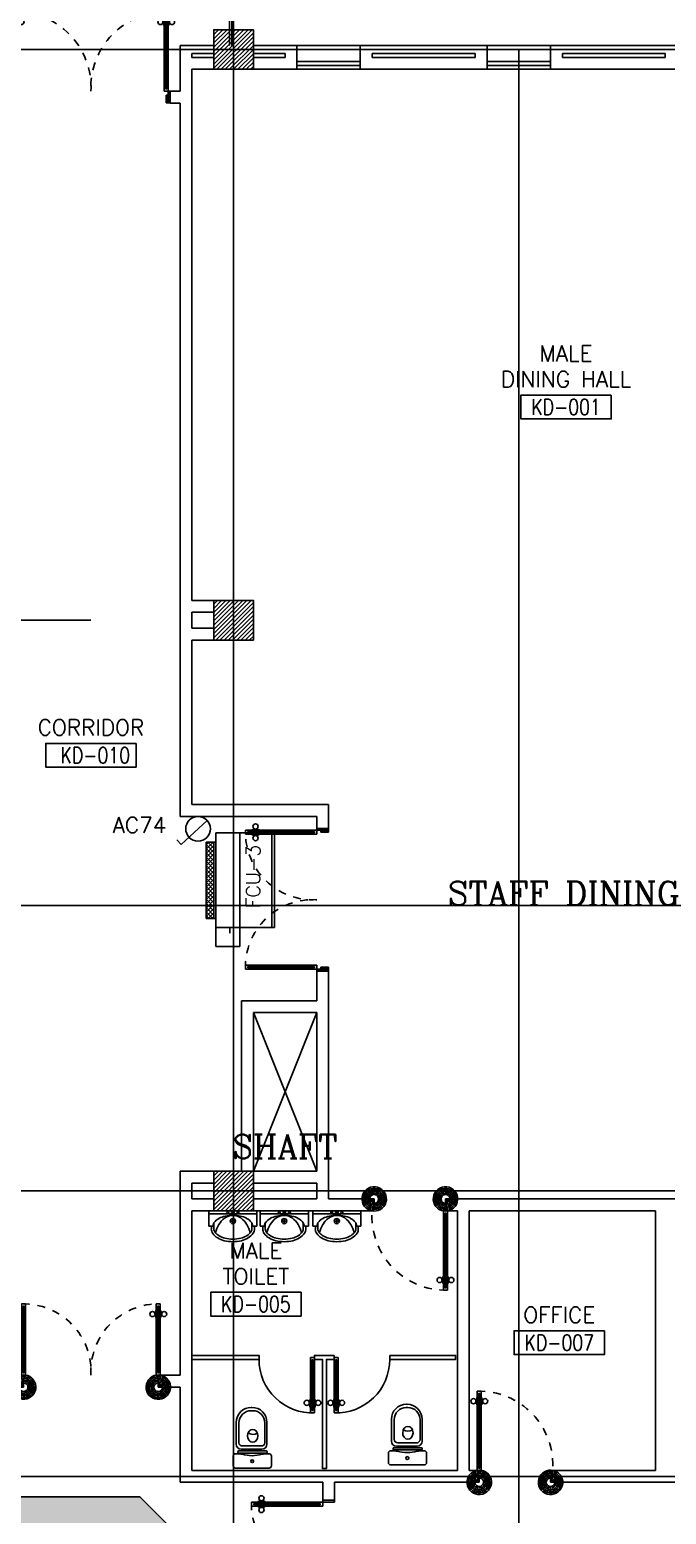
# Model space of a CAD drawing. Extents: x 417819.9 to 417911.9, y 43448 to 43539.2.
# Drawn here: x 417888.92 to 417896.96, y 43507.22 to 43525.94 of the extents above; entities that cross this region are included whole.
import ezdxf
from ezdxf.enums import TextEntityAlignment as Align

# ---------------------------------------------------------------- set-up
doc = ezdxf.new("R2010")
doc.units = 0
doc.header["$MEASUREMENT"] = 0
doc.header["$PDMODE"] = 3
doc.header["$PDSIZE"] = 0.1
doc.linetypes.add('HIDDEN', pattern=[0.375, 0.25, -0.125])
doc.layers.get('0').update_dxf_attribs({"color": 11, "linetype": 'CONTINUOUS'})
doc.layers.get('DEFPOINTS').update_dxf_attribs({"color": 11, "linetype": 'CONTINUOUS'})
for name, color, linetype in [('COL', 11, 'CONTINUOUS'), ('DIM', 11, 'CONTINUOUS'), ('DOOR', 11, 'CONTINUOUS'), ('E-HAT', 9, 'CONTINUOUS'), ('E-SOCKETS', 4, 'CONTINUOUS'), ('E-TRAY', 2, 'CONTINUOUS'), ('FCU', 6, 'CONTINUOUS'), ('RM-BOX', 11, 'CONTINUOUS'), ('RM-NAME', 11, 'CONTINUOUS'), ('RM-NO', 11, 'CONTINUOUS'), ('SCD', 2, 'CONTINUOUS'), ('SUNI-FUR', 11, 'CONTINUOUS'), ('WALL', 11, 'CONTINUOUS')]:
    doc.layers.add(name, color=color, linetype=linetype)
doc.styles.add('ROMANC', font='romanc', dxfattribs={"height": 0.1})
doc.styles.add('ROMANS', font='ROMANS.shx', dxfattribs={"width": 0.6})
doc.dimstyles.new('STANDARD in', dxfattribs={"dimtxt": 0.2, "dimasz": 0.1, "dimexe": 0.07, "dimexo": 0.05, "dimgap": 0.1, "dimtad": 1, "dimdec": 0, "dimlfac": 1000, "dimzin": 0, "dimdsep": 46, "dimtxsty": 'ROMANS', "dimblk": 'ARCHTICK', "dimcen": 0.05, "dimdle": 0.05, "dimclrd": 7, "dimclre": 7, "dimclrt": 2, "dimadec": 0, "dimazin": 0, "dimtfac": 1, "dimtdec": 0, "dimtmove": 2, "dimatfit": 3, "dimldrblk": 'ARCHTICK', "dimfxl": 0, "dimtolj": 1, "dimtzin": 0, "dimarcsym": 0})

# ---------------------------------------------------------------- blocks, each defined once
blk = doc.blocks.new('RM1')
at = {"layer": 'RM-BOX'}
blk.add_lwpolyline([(570, -200), (-570, -200), (-570, -500), (570, -500)], close=True, dxfattribs=at)
at = {"layer": 'RM-NAME', "style": 'ROMANS'}
for tag, p in [('ROOMNAME1', (0, 324)), ('ROOMNAME2', (0, 0))]:
    blk.add_attdef(tag, text='', height=200, dxfattribs=at).set_placement(p, align=Align.MIDDLE)
at = {"layer": 'RM-NO', "style": 'ROMANS', "width": 0.8}
blk.add_attdef('ROOMNO', text='', height=200, dxfattribs=at).set_placement((0, -350), align=Align.MIDDLE)
blk = doc.blocks.new('A$C272A55A0')
at = {"layer": 'DOOR', "color": 0, "linetype": 'ByBlock'}
for p, q in [((0, 900), (0, 1050)), ((50, 1050), (0, 1050)), ((25, 950), (50, 950)), ((25, 900), (25, 950)), ((50, 950), (50, 1050)), ((1750, 950), (1750, 1050)), ((1750, 1050), (1800, 1050)), ((1775, 950), (1750, 950)), ((1775, 900), (1775, 950)), ((1800, 1050), (1800, 900)), ((0, 900), (25, 900)), ((75, 900), (25, 900)), ((25, 850), (25, 900)), ((42, 850), (25, 850)), ((58, 870), (42, 870)), ((42, 870), (42, 850)), ((58, 850), (58, 870)), ((75, 850), (58, 850)), ((75, 900), (75, 850)), ((1725, 900), (1775, 900)), ((1725, 900), (1725, 850)), ((1725, 850), (1742, 850)), ((1742, 870), (1758, 870)), ((1742, 850), (1742, 870)), ((1758, 870), (1758, 850)), ((1758, 850), (1775, 850)), ((1800, 900), (1775, 900)), ((1775, 850), (1775, 900)), ((25, 50), (42, 50)), ((25, 50), (25, 0)), ((25, 0), (75, 0)), ((75, 0), (25, 0)), ((42, 50), (42, 30)), ((42, 30), (58, 30)), ((58, 50), (75, 50)), ((58, 50), (58, 30)), ((75, 50), (75, 0)), ((1718, 160), (1709, 160)), ((1709, 95), (1709, 160)), ((1718, 95), (1709, 95)), ((1725, 173), (1718, 173)), ((1718, 173), (1718, 83)), ((1718, 95), (1718, 160)), ((1725, 83), (1718, 83)), ((1742, 50), (1725, 50)), ((1725, 50), (1725, 0)), ((1775, 0), (1725, 0)), ((1725, 0), (1775, 0)), ((1742, 50), (1742, 30)), ((1758, 30), (1742, 30)), ((1775, 50), (1758, 50)), ((1758, 50), (1758, 30)), ((1775, 173), (1782, 173)), ((1775, 83), (1782, 83)), ((1775, 50), (1775, 0)), ((1782, 173), (1782, 83)), ((1782, 160), (1791, 160)), ((1782, 95), (1782, 160)), ((1782, 95), (1791, 95)), ((1791, 95), (1791, 160))]:
    blk.add_line(p, q, dxfattribs=at)
at = {"layer": 'DOOR', "color": 9, "linetype": 'ByBlock'}
for p, q in [((50, 1050), (0, 1010)), ((50, 1050), (0, 937)), ((50, 1050), (37, 950)), ((1750, 1050), (1800, 1010)), ((1750, 1050), (1800, 937)), ((1750, 1050), (1763, 950))]:
    blk.add_line(p, q, dxfattribs=at)
at = {"layer": 'DOOR', "linetype": 'ByBlock'}
for p, q in [((25, 850), (25, 50)), ((42, 850), (42, 50)), ((58, 850), (58, 50)), ((75, 50), (75, 850)), ((1725, 50), (1725, 850)), ((1742, 850), (1742, 50)), ((1758, 850), (1758, 50)), ((1775, 850), (1775, 50))]:
    blk.add_line(p, q, dxfattribs=at)
at = {"layer": 'DOOR', "color": 0, "linetype": 'ByBlock'}
for centre in [(1676, 128), (1824, 128)]:
    blk.add_circle(centre, 32.4, dxfattribs=at)
at = {"layer": 'DOOR', "color": 9, "linetype": 'ByBlock'}
for centre, radius, start, end in [((50, 1050), 54.4, 203.2074, 270), ((50, 1050), 74.4, 227.7764, 270), ((50, 1050), 94.4, 238.0182, 270), ((50, 1050), 114, 244.0838, 257.3774), ((50, 1050), 34.4, 180, 270), ((50, 1050), 14.4, 180, 270), ((1750, 1050), 14.4, 270, 0), ((1750, 1050), 34.4, 270, 0), ((1750, 1050), 54.4, 270, 336.7926), ((1750, 1050), 74.4, 270, 312.2236), ((1750, 1050), 94.4, 270, 301.9818), ((1750, 1050), 114, 282.6226, 295.9162), ((50, 1050), 134, 248.1598, 259.28), ((50, 1050), 154, 251.1053, 256.2858), ((1750, 1050), 134, 280.72, 291.8402), ((1750, 1050), 154, 283.7142, 288.8947)]:
    blk.add_arc(centre, radius, start, end, dxfattribs=at)
at = {"layer": 'DOOR', "linetype": 'HIDDEN', "ltscale": 0.5}
for centre, start, end in [((50, 851), 268.3174, 3.2965), ((1750, 851), 176.7035, 271.6826)]:
    blk.add_arc(centre, 851, start, end, dxfattribs=at)
at = {"layer": 'WALL', "linetype": 'ByBlock'}
blk.add_line((1800, 900), (1800, 1050), dxfattribs=at)
blk = doc.blocks.new('COL50')
at = {"layer": 'COL'}
blk.add_lwpolyline([(-250, 250), (-250, -250), (250, -250), (250, 250)], close=True, dxfattribs=at)
blk = doc.blocks.new('*X51')
at = {"color": 0}
for p, q in [((84179, 55117), (84663, 55601)), ((84179, 55170), (84610, 55601)), ((84179, 55223), (84557, 55601)), ((84179, 55276), (84504, 55601)), ((84179, 55329), (84451, 55601)), ((84179, 55382), (84398, 55601)), ((84179, 55435), (84345, 55601)), ((84179, 55488), (84292, 55601)), ((84179, 55541), (84239, 55601)), ((84179, 55594), (84186, 55601)), ((84216, 55101), (84679, 55564)), ((84269, 55101), (84679, 55511)), ((84322, 55101), (84679, 55458)), ((84375, 55101), (84679, 55405)), ((84428, 55101), (84679, 55352)), ((84481, 55101), (84679, 55299)), ((84534, 55101), (84679, 55246)), ((84587, 55101), (84679, 55193)), ((84640, 55101), (84679, 55140))]:
    blk.add_line(p, q, dxfattribs=at)
blk = doc.blocks.new('*X50')
at = {"color": 0}
for p, q in [((84179, 62330), (84651, 62801)), ((84179, 62383), (84598, 62801)), ((84179, 62436), (84545, 62801)), ((84179, 62489), (84492, 62801)), ((84179, 62542), (84438, 62801)), ((84179, 62595), (84385, 62801)), ((84179, 62648), (84332, 62801)), ((84179, 62701), (84279, 62801)), ((84179, 62754), (84226, 62801)), ((84204, 62301), (84679, 62777)), ((84257, 62301), (84679, 62724)), ((84310, 62301), (84679, 62671)), ((84363, 62301), (84679, 62617)), ((84416, 62301), (84679, 62564)), ((84469, 62301), (84679, 62511)), ((84522, 62301), (84679, 62458)), ((84575, 62301), (84679, 62405)), ((84628, 62301), (84679, 62352))]:
    blk.add_line(p, q, dxfattribs=at)
blk = doc.blocks.new('A$C010A25D0')
at = {"layer": 'DOOR', "color": 0, "linetype": 'ByBlock'}
for p, q in [((0, 2031), (0, 1981)), ((0, 1981), (0, 2031)), ((50, 2031), (0, 2031)), ((50, 1981), (0, 1981)), ((30, 2014), (30, 1998)), ((50, 2014), (30, 2014)), ((50, 1998), (30, 1998)), ((50, 2031), (50, 2014)), ((50, 1998), (50, 1981)), ((83, 2031), (83, 2038)), ((173, 2038), (83, 2038)), ((83, 1981), (83, 1974)), ((173, 1974), (83, 1974)), ((95, 2038), (95, 2047)), ((95, 2047), (160, 2047)), ((95, 2038), (160, 2038)), ((95, 1974), (95, 1965)), ((95, 1974), (160, 1974)), ((95, 1965), (160, 1965)), ((160, 2038), (160, 2047)), ((160, 1974), (160, 1965)), ((173, 2031), (173, 2038)), ((173, 1981), (173, 1974)), ((950, 2014), (950, 2031)), ((950, 2031), (1000, 2031)), ((970, 2014), (950, 2014)), ((950, 1981), (950, 1998)), ((950, 1998), (970, 1998)), ((1000, 1981), (950, 1981)), ((970, 1998), (970, 2014)), ((1000, 2056), (1000, 2031)), ((1000, 2056), (1150, 2056)), ((1000, 1981), (1000, 2031)), ((1000, 2031), (1050, 2031)), ((1050, 2031), (1050, 2006)), ((1050, 2006), (1150, 2006)), ((1150, 2006), (1150, 2056)), ((50, 131), (0, 131)), ((0, 131), (0, 81)), ((0, 81), (0, 131)), ((50, 81), (0, 81)), ((50, 114), (30, 114)), ((30, 98), (30, 114)), ((50, 98), (30, 98)), ((50, 114), (50, 131)), ((50, 81), (50, 98)), ((173, 138), (83, 138)), ((83, 131), (83, 138)), ((83, 81), (83, 74)), ((173, 74), (83, 74)), ((95, 147), (160, 147)), ((95, 138), (95, 147)), ((95, 138), (160, 138)), ((95, 74), (160, 74)), ((95, 74), (95, 65)), ((95, 65), (160, 65)), ((160, 138), (160, 147)), ((160, 74), (160, 65)), ((173, 131), (173, 138)), ((173, 81), (173, 74)), ((1000, 131), (950, 131)), ((950, 131), (950, 114)), ((950, 114), (970, 114)), ((970, 98), (950, 98)), ((950, 98), (950, 81)), ((950, 81), (1000, 81)), ((970, 114), (970, 98)), ((1000, 131), (1000, 81)), ((1000, 56), (1000, 81)), ((1000, 81), (1050, 81)), ((1000, 56), (1150, 56)), ((1050, 81), (1050, 106)), ((1050, 106), (1150, 106)), ((1150, 106), (1150, 56))]:
    blk.add_line(p, q, dxfattribs=at)
at = {"layer": 'DOOR', "linetype": 'ByBlock'}
for p, q in [((950, 2031), (50, 2031)), ((950, 2014), (50, 2014)), ((950, 1998), (50, 1998)), ((50, 1981), (950, 1981)), ((50, 131), (950, 131)), ((950, 114), (50, 114)), ((950, 98), (50, 98)), ((950, 81), (50, 81)), ((1150, 56), (1000, 56))]:
    blk.add_line(p, q, dxfattribs=at)
at = {"layer": 'DOOR', "color": 9, "linetype": 'ByBlock'}
for p, q in [((1150, 2006), (1037, 2056)), ((1150, 2006), (1050, 2019)), ((1150, 2006), (1110, 2056)), ((1150, 106), (1037, 56)), ((1150, 106), (1050, 93)), ((1150, 106), (1110, 56))]:
    blk.add_line(p, q, dxfattribs=at)
at = {"layer": 'DOOR', "color": 0, "linetype": 'ByBlock'}
for centre in [(128, 2079), (128, 1932), (128, 179), (128, 32)]:
    blk.add_circle(centre, 32.4, dxfattribs=at)
at = {"layer": 'DOOR', "linetype": 'HIDDEN', "ltscale": 0.5}
for centre, start, end in [((951, 2006), 178.494, 272.9568), ((951, 106), 87.0432, 181.506)]:
    blk.add_arc(centre, 951, start, end, dxfattribs=at)
at = {"layer": 'DOOR', "color": 9, "linetype": 'ByBlock'}
for centre, radius, start, end in [((1150, 2006), 154, 161.1053, 166.2858), ((1150, 2006), 134, 158.1598, 169.28), ((1150, 2006), 114, 154.0838, 167.3774), ((1150, 2006), 94.4, 148.0182, 180), ((1150, 2006), 74.4, 137.7764, 180), ((1150, 2006), 54.4, 113.2074, 180), ((1150, 2006), 34.4, 90, 180), ((1150, 2006), 14.4, 90, 180), ((1150, 106), 154, 193.7142, 198.8947), ((1150, 106), 134, 190.72, 201.8402), ((1150, 106), 114, 192.6226, 205.9162), ((1150, 106), 94.4, 180, 211.9818), ((1150, 106), 74.4, 180, 222.2236), ((1150, 106), 54.4, 180, 246.7926), ((1150, 106), 34.4, 180, 270), ((1150, 106), 14.4, 180, 270)]:
    blk.add_arc(centre, radius, start, end, dxfattribs=at)
at = {"layer": 'WALL'}
blk.add_line((1000, 56), (1150, 56), dxfattribs=at)
blk = doc.blocks.new('*X70')
at = {"color": 0}
for p, q in [((196689, 69515), (197174, 70001)), ((196689, 69568), (197121, 70001)), ((196689, 69621), (197068, 70001)), ((196689, 69675), (197015, 70001)), ((196689, 69728), (196962, 70001)), ((196689, 69781), (196909, 70001)), ((196689, 69834), (196856, 70001)), ((196689, 69887), (196803, 70001)), ((196689, 69940), (196750, 70001)), ((196689, 69993), (196697, 70001)), ((196727, 69501), (197189, 69962)), ((196780, 69501), (197189, 69909)), ((196833, 69501), (197189, 69856)), ((196886, 69501), (197189, 69803)), ((196939, 69501), (197189, 69750)), ((196992, 69501), (197189, 69697)), ((197045, 69501), (197189, 69644)), ((197098, 69501), (197189, 69591)), ((197151, 69501), (197189, 69538))]:
    blk.add_line(p, q, dxfattribs=at)
blk = doc.blocks.new('_ARCHTICK')
at = {"color": 0, "linetype": 'ByBlock', "const_width": 0.15}
blk.add_lwpolyline([(-0.5, -0.5), (0.5, 0.5)], dxfattribs=at)
blk = doc.blocks.new('*D141')
at = {"layer": 'DEFPOINTS', "color": 0}
for p in [(417906.523, 43537.937), (417906.523, 43536.517), (417831.207, 43525.759)]:
    blk.add_point(p, dxfattribs=at)
at = {"layer": 'RM-NAME', "color": 7, "lineweight": -2}
for p, q in [((417831.157, 43537.937), (417906.573, 43537.937)), ((417831.207, 43525.809), (417831.207, 43538.007)), ((417906.523, 43536.567), (417906.523, 43538.007))]:
    blk.add_line(p, q, dxfattribs=at)
at = {"layer": 'RM-NAME', "color": 7, "lineweight": -2, "xscale": 0.1, "yscale": 0.1, "zscale": 0.1, "rotation": 180}
blk.add_blockref('_ARCHTICK', (417831.207, 43537.937), dxfattribs=at)
at = {"layer": 'RM-NAME', "color": 7, "lineweight": -2, "xscale": 0.1, "yscale": 0.1, "zscale": 0.1}
blk.add_blockref('_ARCHTICK', (417906.523, 43537.937), dxfattribs=at)
at = {"layer": 'RM-NAME', "color": 2, "insert": (417868.865, 43538.137), "char_height": 0.2, "attachment_point": 5, "style": 'ROMANS'}
blk.add_mtext('\\A1;75316', dxfattribs=at)
blk = doc.blocks.new('2')
at = {"layer": 'SUNI-FUR', "linetype": 'Continuous'}
for p, q in [((0.014, 0.765), (0.004, 0.765)), ((-0.185, 0.576), (-0.185, 0.3)), ((-0.159, 0.57), (-0.159, 0.32)), ((0.016, 0.724), (-0.003, 0.724)), ((0.168, 0.32), (0.168, 0.57)), ((0.203, 0.3), (0.203, 0.576)), ((-0.065, 0.438), (-0.07, 0.406)), ((-0.07, 0.406), (-0.065, 0.375)), ((-0.005, 0.487), (-0.029, 0.481)), ((0.019, 0.481), (-0.005, 0.487)), ((0.06, 0.406), (0.055, 0.438)), ((0.057, 0.377), (0.06, 0.406)), ((-0.186, 0.199), (-0.186, 0.208)), ((-0.176, 0.218), (0.172, 0.218)), ((0.172, 0.189), (-0.176, 0.189)), ((-0.122, 0.237), (0.009, 0.237)), ((-0.113, 0.279), (0.008, 0.279)), ((-0.029, 0.331), (-0.005, 0.326)), ((-0.005, 0.326), (0.019, 0.331)), ((0.001, 0.279), (0.123, 0.279)), ((0.008, 0.279), (0.001, 0.279)), ((0.009, 0.237), (0.14, 0.237)), ((0.182, 0.208), (0.182, 0.199)), ((-0.241, 0.03), (-0.241, 0.15)), ((-0.211, 0.18), (-0.17, 0.18)), ((0.211, 0), (-0.211, 0)), ((0.174, 0.18), (0.211, 0.18)), ((0.174, 0.18), (0.174, 0.18)), ((0.241, 0.15), (0.241, 0.03))]:
    blk.add_line(p, q, dxfattribs=at)
blk.add_circle((0.002, 0.087), 0.0184, dxfattribs=at)
for centre, radius, start, end in [((0.004, 0.576), 0.189, 90, 180), ((0.014, 0.576), 0.189, 0, 90), ((-0.005, 0.57), 0.154, 90, 180), ((0.014, 0.57), 0.154, 0, 90), ((0.013, 0.412), 0.082, 141.0758, 161.504), ((0.013, 0.401), 0.082, 198.496, 218.9242), ((-0.007, 0.537), 0.112, 239.4234, 302.9162), ((0.002, 0.421), 0.0682, 117.1532, 141.0758), ((-0.012, 0.421), 0.0682, 38.9242, 62.8468), ((-0.023, 0.412), 0.082, 18.496, 38.9242), ((-0.029, 0.406), 0.0901, 321.0758, 341.504), ((-0.176, 0.208), 0.01, 90, 180), ((-0.176, 0.199), 0.01, 180, 270), ((-0.122, 0.3), 0.063, 180, 270), ((-0.116, 0.322), 0.0432, 183.5129, 273.5129), ((0.002, 0.392), 0.0682, 218.9242, 242.8468), ((-0.012, 0.392), 0.0682, 297.1532, 321.0758), ((0.125, 0.322), 0.0432, 266.4871, 356.4871), ((0.14, 0.3), 0.063, 270, 0), ((0.172, 0.208), 0.01, 0, 90), ((0.172, 0.199), 0.01, 270, 0), ((-0.211, 0.15), 0.03, 90, 180), ((-0.211, 0.03), 0.03, 180, 270), ((-0.201, -0.252), 0.433, 79.7535, 85.8109), ((0.075, 1.126), 0.973, 258.1938, 265.7347), ((-0.07, 1.126), 0.973, 274.2653, 281.8062), ((0.206, -0.252), 0.433, 94.1891, 100.2465), ((0.211, 0.15), 0.03, 0, 90), ((0.211, 0.03), 0.03, 270, 0)]:
    blk.add_arc(centre, radius, start, end, dxfattribs=at)
blk = doc.blocks.new('A$C24ED45A6')
at = {"layer": 'DOOR', "color": 0, "linetype": 'ByBlock'}
for p, q in [((925, 1100), (925, 1150)), ((925, 1150), (975, 1150)), ((975, 1150), (925, 1150)), ((975, 1100), (975, 1150)), ((909, 1055), (909, 990)), ((918, 1055), (909, 1055)), ((918, 990), (909, 990)), ((918, 978), (918, 1068)), ((925, 1068), (918, 1068)), ((918, 1055), (918, 990)), ((925, 978), (918, 978)), ((942, 1100), (925, 1100)), ((942, 1100), (942, 1120)), ((958, 1120), (942, 1120)), ((958, 1100), (958, 1120)), ((975, 1100), (958, 1100)), ((975, 1068), (982, 1068)), ((975, 978), (982, 978)), ((982, 978), (982, 1068)), ((982, 1055), (982, 990)), ((982, 1055), (991, 1055)), ((982, 990), (991, 990)), ((991, 1055), (991, 990)), ((925, 150), (925, 200)), ((925, 200), (942, 200)), ((942, 200), (942, 180)), ((958, 180), (958, 200)), ((958, 200), (975, 200)), ((975, 200), (975, 150)), ((0, 0), (0, 150)), ((0, 150), (25, 150)), ((50, 0), (0, 0)), ((25, 150), (25, 100)), ((25, 100), (50, 100)), ((50, 100), (50, 0)), ((925, 150), (975, 150)), ((942, 180), (958, 180)), ((975, 100), (950, 100)), ((950, 100), (950, 0)), ((1000, 150), (975, 150)), ((975, 150), (975, 100)), ((1000, 150), (1000, 0)), ((950, 0), (1000, 0))]:
    blk.add_line(p, q, dxfattribs=at)
at = {"layer": 'DOOR', "linetype": 'ByBlock'}
for p, q in [((925, 1100), (925, 200)), ((942, 200), (942, 1100)), ((958, 200), (958, 1100)), ((975, 200), (975, 1100))]:
    blk.add_line(p, q, dxfattribs=at)
at = {"layer": 'DOOR', "color": 9, "linetype": 'ByBlock'}
for p, q in [((50, 0), (0, 114)), ((50, 0), (0, 40)), ((50, 0), (37, 100)), ((950, 0), (1000, 114)), ((950, 0), (963, 100)), ((950, 0), (1000, 40))]:
    blk.add_line(p, q, dxfattribs=at)
at = {"layer": 'DOOR', "color": 0, "linetype": 'ByBlock'}
for centre in [(876, 1023), (1024, 1023)]:
    blk.add_circle(centre, 32.4, dxfattribs=at)
at = {"layer": 'DOOR', "linetype": 'HIDDEN', "ltscale": 0.5}
blk.add_arc((950, 222), 928, 88.456, 184.4816, dxfattribs=at)
at = {"layer": 'DOOR', "color": 9, "linetype": 'ByBlock'}
for centre, radius, start, end in [((50, 0), 154, 103.7142, 108.8947), ((50, 0), 134, 100.72, 111.8402), ((50, 0), 114, 102.6226, 115.9162), ((50, 0), 94.4, 90, 121.9818), ((50, 0), 74.4, 90, 132.2236), ((50, 0), 54.4, 90, 156.7926), ((50, 0), 34.4, 90, 180), ((50, 0), 14.4, 90, 180), ((950, 0), 94.4, 58.0182, 90), ((950, 0), 74.4, 47.7764, 90), ((950, 0), 54.4, 23.2074, 90), ((950, 0), 34.4, 0, 90), ((950, 0), 14.4, 0, 90), ((950, 0), 134, 68.1598, 79.28), ((950, 0), 114, 64.0838, 77.3774), ((950, 0), 154, 71.1053, 76.2858)]:
    blk.add_arc(centre, radius, start, end, dxfattribs=at)
at = {"layer": 'WALL'}
blk.add_line((1000, 0), (1000, 150), dxfattribs=at)
blk = doc.blocks.new('fe-door')
at = {"layer": 'DOOR', "color": 0, "linetype": 'ByBlock'}
for p, q in [((-900, 1775), (-900, 1725)), ((-900, 1725), (-900, 1775)), ((-850, 1775), (-900, 1775)), ((-850, 1725), (-900, 1725)), ((-870, 1758), (-870, 1742)), ((-850, 1758), (-870, 1758)), ((-850, 1742), (-870, 1742)), ((-850, 1775), (-850, 1758)), ((-850, 1742), (-850, 1725)), ((-818, 1775), (-818, 1782)), ((-728, 1782), (-818, 1782)), ((-818, 1725), (-818, 1718)), ((-728, 1718), (-818, 1718)), ((-805, 1782), (-805, 1791)), ((-805, 1791), (-740, 1791)), ((-805, 1782), (-740, 1782)), ((-805, 1718), (-805, 1709)), ((-805, 1718), (-740, 1718)), ((-805, 1709), (-740, 1709)), ((-740, 1782), (-740, 1791)), ((-740, 1718), (-740, 1709)), ((-728, 1775), (-728, 1782)), ((-728, 1725), (-728, 1718)), ((-50, 1758), (-50, 1775)), ((-50, 1775), (0, 1775)), ((-30, 1758), (-50, 1758)), ((-50, 1725), (-50, 1742)), ((-50, 1742), (-30, 1742)), ((0, 1725), (-50, 1725)), ((-30, 1742), (-30, 1758)), ((150, 1800), (0, 1800)), ((0, 1800), (0, 1775)), ((0, 1725), (0, 1775)), ((0, 1775), (150, 1775)), ((150, 1775), (150, 1800)), ((0, 75), (0, 25)), ((0, 75), (50, 75)), ((0, 0), (0, 25)), ((0, 25), (50, 25)), ((150, 25), (0, 25)), ((0, 0), (150, 0)), ((30, 58), (30, 42)), ((50, 58), (30, 58)), ((30, 42), (50, 42)), ((50, 75), (50, 58)), ((50, 42), (50, 25)), ((150, 25), (150, 0)), ((850, 58), (850, 75)), ((850, 75), (900, 75)), ((850, 58), (870, 58)), ((850, 25), (850, 42)), ((850, 42), (870, 42)), ((850, 25), (900, 25)), ((870, 42), (870, 58)), ((900, 25), (900, 75)), ((900, 75), (900, 25))]:
    blk.add_line(p, q, dxfattribs=at)
at = {"layer": 'DOOR', "linetype": 'ByBlock'}
for p, q in [((-50, 1775), (-850, 1775)), ((-50, 1758), (-850, 1758)), ((-50, 1742), (-850, 1742)), ((-850, 1725), (-50, 1725)), ((850, 75), (50, 75)), ((50, 58), (850, 58)), ((50, 42), (850, 42)), ((50, 25), (850, 25))]:
    blk.add_line(p, q, dxfattribs=at)
at = {"layer": 'DOOR', "color": 0, "linetype": 'ByBlock'}
for centre in [(-773, 1824), (-773, 1676)]:
    blk.add_circle(centre, 32.4, dxfattribs=at)
at = {"layer": 'DOOR', "linetype": 'HIDDEN', "ltscale": 0.5}
for centre, start, end in [((-49, 1750), 178.3174, 273.2965), ((49, 50), 358.3174, 93.2965)]:
    blk.add_arc(centre, 851, start, end, dxfattribs=at)
at = {"layer": 'WALL'}
for p, q in [((0, 1800), (150, 1800)), ((0, 0), (150, 0))]:
    blk.add_line(p, q, dxfattribs=at)
at = {"layer": 'WALL', "linetype": 'ByBlock'}
blk.add_line((0, 1800), (150, 1800), dxfattribs=at)
blk = doc.blocks.new('3')
at = {"layer": 'SUNI-FUR', "linetype": 'Continuous'}
for p, q in [((-0.304, 0), (-0.304, -0.192)), ((0.304, 0), (-0.304, 0)), ((0.304, -0.192), (0.304, 0)), ((0.304, -0.039), (-0.304, -0.039)), ((-0.254, -0.192), (-0.239, -0.15)), ((-0.239, -0.228), (-0.239, -0.15)), ((0.032, -0.13), (-0.032, -0.13)), ((0.016, -0.021), (-0.015, -0.021)), ((0, -0.005), (0, -0.037)), ((0, -0.098), (0, -0.162)), ((0.239, -0.15), (0.254, -0.192)), ((0.239, -0.15), (0.239, -0.228)), ((-0.304, -0.192), (-0.254, -0.192)), ((-0.271, -0.228), (-0.271, -0.192)), ((0.254, -0.192), (0.304, -0.192)), ((0.271, -0.192), (0.271, -0.228))]:
    blk.add_line(p, q, dxfattribs=at)
for centre, radius in [((-0.065, -0.021), 0.0124), ((0, -0.13), 0.0325), ((0, -0.021), 0.0155), ((0.065, -0.021), 0.0124)]:
    blk.add_circle(centre, radius, dxfattribs=at)
for centre, radius, start, end in [((-0.085, -0.267), 0.193, 117.0377, 142.6695), ((0.104, -0.343), 0.328, 144.0392, 163.2739), ((-0.028, -0.365), 0.307, 103.0865, 118.1878), ((0.054, -0.312), 0.27, 118.7422, 143.0578), ((-0.008, -0.528), 0.47, 89.0532, 100.9895), ((-0.012, -0.189), 0.13, 84.8536, 119.4454), ((0, -0.527), 0.469, 78.0637, 90), ((0.003, -0.228), 0.168, 61.4441, 91.1678), ((-0.04, -0.297), 0.25, 35.9608, 60.2764), ((0.034, -0.367), 0.306, 62.9623, 78.0637), ((-0.104, -0.343), 0.328, 16.7261, 35.9608), ((0.085, -0.267), 0.193, 37.3305, 62.9623), ((-0.191, -0.235), 0.0807, 174.5539, 214.673), ((-0.083, -0.16), 0.212, 214.673, 239.0867), ((-0.187, -0.234), 0.0525, 173.0893, 213.2084), ((-0.083, -0.16), 0.18, 214.673, 239.0867), ((0.204, -0.373), 0.433, 163.2739, 167.375), ((-0.035, -0.081), 0.305, 239.0867, 256.0699), ((-0.035, -0.081), 0.272, 239.0867, 256.0699), ((0, 0.062), 0.419, 256.0699, 270), ((0, 0.062), 0.419, 270, 283.9301), ((0.035, -0.081), 0.272, 283.9301, 300.9133), ((0.035, -0.081), 0.305, 283.9301, 300.9133), ((0.089, -0.171), 0.167, 300.9133, 325.327), ((0.089, -0.171), 0.2, 300.9133, 325.327), ((-0.204, -0.373), 0.433, 12.7359, 16.7261), ((0.171, -0.228), 0.068, 325.327, 0), ((0.171, -0.228), 0.101, 325.327, 0), ((0, 0.062), 0.452, 256.0699, 270), ((0, 0.062), 0.452, 270, 283.9301)]:
    blk.add_arc(centre, radius, start, end, dxfattribs=at)
blk = doc.blocks.new('*X200')
at = {"color": 0}
for p, q in [((-750, 2538), (-672, 2616)), ((-750, 2591), (-725, 2616)), ((-660, 2516), (-750, 2606)), ((-713, 2516), (-750, 2553)), ((-719, 2516), (-619, 2616)), ((-607, 2516), (-707, 2616)), ((-666, 2516), (-566, 2616)), ((-554, 2516), (-654, 2616)), ((-613, 2516), (-513, 2616)), ((-501, 2516), (-601, 2616)), ((-560, 2516), (-460, 2616)), ((-448, 2516), (-548, 2616)), ((-507, 2516), (-407, 2616)), ((-394, 2516), (-494, 2616)), ((-454, 2516), (-354, 2616)), ((-341, 2516), (-441, 2616)), ((-401, 2516), (-301, 2616)), ((-288, 2516), (-388, 2616)), ((-348, 2516), (-248, 2616)), ((-235, 2516), (-335, 2616)), ((-295, 2516), (-195, 2616)), ((-182, 2516), (-282, 2616)), ((-242, 2516), (-142, 2616)), ((-129, 2516), (-229, 2616)), ((-189, 2516), (-89, 2616)), ((-76, 2516), (-176, 2616)), ((-136, 2516), (-36, 2616)), ((-23, 2516), (-123, 2616)), ((-83, 2516), (17, 2616)), ((30, 2516), (-70, 2616)), ((-30, 2516), (70, 2616)), ((83, 2516), (-17, 2616)), ((23, 2516), (123, 2616)), ((136, 2516), (36, 2616)), ((76, 2516), (176, 2616)), ((189, 2516), (89, 2616)), ((129, 2516), (215, 2601)), ((215, 2543), (142, 2616)), ((182, 2516), (215, 2548)), ((215, 2596), (195, 2616))]:
    blk.add_line(p, q, dxfattribs=at)
blk = doc.blocks.new('WAP16')
at = {"color": 6}
for p, q in [((-597, 0), (-597, -737)), ((-597, 0), (597, 0)), ((597, 0), (597, -737)), ((-597, -437), (597, -437)), ((-597, -737), (597, -737))]:
    blk.add_line(p, q, dxfattribs=at)
at = {"color": 2}
for p, q in [((-597, -32), (597, -32)), ((597, -437), (835, -437)), ((835, -437), (835, -737)), ((-482, -737), (-482, -862)), ((482, -737), (482, -862)), ((597, -737), (835, -737)), ((-482, -762), (482, -762)), ((-482, -862), (482, -862))]:
    blk.add_line(p, q, dxfattribs=at)
at = {"color": 7}
blk.add_line((597, -562), (670, -562), dxfattribs=at)
at = {"color": 2}
blk.add_blockref('*X200', (268, -3378), dxfattribs=at)

msp = doc.modelspace()

# ---------------------------------------------------------------- hatches: boundary and pattern name
at = {"layer": 'E-HAT'}
h = msp.add_hatch(dxfattribs=at)
h.set_pattern_fill('ANGLE', color=256, style=0)
h.set_pattern_definition([(0, (0, 0), (0, 0.275), [0.2, -0.075]), (90, (0, 0), (-0.275, 2e-17), [0.2, -0.075])])
h.paths.add_polyline_path([(417856.983, 43482.7235), (417857.4173, 43483.1578), (417863.5778, 43483.1578), (417864.4349, 43482.3012), (417872.0254, 43482.3012), (417872.8825, 43483.1578), (417890.15, 43483.1578), (417890.5085, 43483.5164), (417890.5085, 43506.6783), (417890.15, 43507.0369), (417872.8825, 43507.0369), (417872.0254, 43507.8935), (417864.4349, 43507.8935), (417863.5778, 43507.0369), (417860.4537, 43507.0369), (417860.0403, 43507.1369), (417849.3136, 43507.1369), (417849.1136, 43506.9369), (417849.1136, 43501.9844), (417848.8136, 43501.9844), (417848.8136, 43507.0612), (417849.1893, 43507.4369), (417860.4537, 43507.4369), (417860.8056, 43507.8116), (417860.8056, 43515.9941), (417861.1056, 43515.9941), (417861.1056, 43507.8116), (417861.4575, 43507.4369), (417863.4122, 43507.4369), (417864.2693, 43508.2935), (417872.191, 43508.2935), (417873.0481, 43507.4369), (417890.3156, 43507.4369), (417890.9085, 43506.844), (417890.9085, 43494.2015), (417892.0958, 43494.2015), (417892.0958, 43493.6015), (417890.9085, 43493.6015), (417890.9085, 43483.3507), (417890.3156, 43482.7578), (417881.5159, 43482.7578), (417881.3659, 43482.6078), (417881.3659, 43479.6689), (417881.0659, 43479.6689), (417881.0659, 43482.6078), (417880.9159, 43482.7578), (417873.0481, 43482.7578), (417872.191, 43481.9012), (417864.2693, 43481.9012), (417863.4122, 43482.7578), (417857.583, 43482.7578), (417857.383, 43482.5578), (417857.383, 43479.0875), (417856.983, 43479.0875)])

# ---------------------------------------------------------------- linework, layer by layer
at = {"layer": 'E-SOCKETS'}
for p, q in [((417891.1629, 43515.9695), (417890.8351, 43515.6644)), ((417890.8351, 43515.6644), (417890.7806, 43515.7229))]:
    msp.add_line(p, q, dxfattribs=at)
msp.add_circle((417891.0486, 43515.8631), 0.1562, dxfattribs=at)
at = {"layer": 'E-TRAY', "color": 4}
msp.add_lwpolyline([(417873.0481, 43507.4369), (417890.3156, 43507.4369), (417890.9085, 43506.844), (417890.9085, 43494.2015), (417892.0958, 43494.2015), (417892.0958, 43493.6015), (417890.9085, 43493.6015), (417890.9085, 43483.3507), (417890.3156, 43482.7578), (417881.5159, 43482.7578), (417881.3659, 43482.6078), (417881.3659, 43479.6689), (417881.0659, 43479.6689), (417881.0659, 43482.6078), (417880.9159, 43482.7578), (417873.0481, 43482.7578)], dxfattribs=at)
at = {"layer": 'RM-NAME'}
for p, q in [((417891.4966, 43448.6529), (417891.4966, 43538.4875)), ((417891.4466, 43528.9443), (417891.4466, 43525.7443)), ((417891.4766, 43528.9643), (417891.4766, 43525.7443)), ((417820.6052, 43525.6943), (417889.6966, 43525.6943)), ((417911.2163, 43525.6943), (417889.6966, 43525.6943)), ((417890.8216, 43525.7443), (417891.2466, 43525.7443)), ((417890.8216, 43525.7443), (417890.8216, 43525.1693)), ((417890.8216, 43525.7443), (417890.8216, 43525.1693)), ((417890.8216, 43525.7443), (417891.2466, 43525.7443)), ((417890.8216, 43525.7443), (417890.8216, 43525.1693)), ((417891.7466, 43525.7443), (417892.2966, 43525.7443)), ((417892.2966, 43525.7443), (417893.0966, 43525.7443)), ((417892.2966, 43525.7443), (417892.2966, 43525.4443)), ((417893.0966, 43525.7443), (417894.6966, 43525.7443)), ((417893.0966, 43525.7443), (417893.0966, 43525.4443)), ((417894.6966, 43525.7443), (417894.6966, 43525.4443)), ((417894.6966, 43525.7443), (417895.4966, 43525.7443)), ((417895.0966, 43466.8743), (417895.0966, 43525.6943)), ((417897.0966, 43525.7443), (417895.4966, 43525.7443)), ((417895.4966, 43525.7443), (417895.4966, 43525.4443)), ((417890.9716, 43525.5943), (417890.9716, 43525.6443)), ((417890.9716, 43525.6443), (417891.2466, 43525.6443)), ((417890.9716, 43525.6443), (417891.2466, 43525.6443)), ((417890.9716, 43525.5943), (417890.9716, 43525.6443)), ((417890.9716, 43525.5943), (417890.9716, 43525.6443)), ((417890.9716, 43525.5943), (417891.2466, 43525.5943)), ((417890.9716, 43525.5943), (417891.2466, 43525.5943)), ((417891.7466, 43525.6443), (417892.1466, 43525.6443)), ((417892.0966, 43525.6443), (417891.7466, 43525.6443)), ((417891.7466, 43525.5943), (417892.1466, 43525.5943)), ((417892.0966, 43525.5943), (417891.7466, 43525.5943)), ((417892.1466, 43525.6443), (417892.1466, 43525.5943)), ((417892.2966, 43525.5443), (417893.0966, 43525.5443)), ((417892.2966, 43525.4943), (417893.0966, 43525.4943)), ((417893.2466, 43525.6443), (417894.5466, 43525.6443)), ((417893.2466, 43525.6443), (417893.2466, 43525.5943)), ((417893.2466, 43525.5943), (417894.5466, 43525.5943)), ((417894.5466, 43525.6443), (417894.5466, 43525.5943)), ((417894.6966, 43525.5443), (417895.4966, 43525.5443)), ((417894.6966, 43525.4943), (417895.4966, 43525.4943)), ((417896.9466, 43525.6443), (417895.6466, 43525.6443)), ((417895.6466, 43525.6443), (417895.6466, 43525.5943)), ((417896.9466, 43525.5943), (417895.6466, 43525.5943)), ((417896.9466, 43525.6443), (417896.9466, 43525.5943)), ((417890.9716, 43525.4443), (417890.9716, 43518.7443)), ((417890.9716, 43525.4443), (417891.2466, 43525.4443)), ((417890.9716, 43525.4443), (417891.2466, 43525.4443)), ((417891.7466, 43525.4443), (417892.2966, 43525.4443)), ((417892.2966, 43525.4443), (417893.0966, 43525.4443)), ((417893.0966, 43525.4443), (417894.6966, 43525.4443)), ((417894.6966, 43525.4443), (417895.4966, 43525.4443)), ((417897.0966, 43525.4443), (417895.4966, 43525.4443)), ((417890.6966, 43525.1693), (417890.6966, 43525.0193)), ((417890.6966, 43525.1693), (417890.8216, 43525.1693)), ((417890.6966, 43525.1693), (417890.8216, 43525.1693)), ((417890.6966, 43525.1693), (417890.6966, 43525.0193)), ((417890.6966, 43525.1693), (417890.6966, 43525.0193)), ((417890.6966, 43525.1693), (417890.6966, 43525.0193)), ((417890.6966, 43525.0193), (417890.8216, 43525.0193)), ((417890.6966, 43525.0193), (417890.8216, 43525.0193)), ((417890.8216, 43525.0193), (417890.8216, 43516.0193)), ((417890.8216, 43525.0193), (417890.8216, 43516.0193)), ((417891.2466, 43518.7443), (417890.9716, 43518.7443)), ((417891.2466, 43518.7443), (417890.9716, 43518.7443)), ((417891.2466, 43518.5943), (417890.9716, 43518.5943)), ((417890.9716, 43518.3943), (417890.9716, 43518.5943)), ((417820.6052, 43518.4943), (417889.6966, 43518.4943)), ((417891.2466, 43518.3943), (417890.9716, 43518.3943)), ((417890.9716, 43518.2443), (417890.9716, 43516.1693)), ((417891.2466, 43518.2443), (417890.9716, 43518.2443)), ((417891.2466, 43518.2443), (417890.9716, 43518.2443)), ((417890.9716, 43516.1693), (417892.6966, 43516.1693)), ((417892.6966, 43516.1693), (417892.6966, 43515.8693)), ((417890.8216, 43516.0193), (417892.5466, 43516.0193)), ((417890.8216, 43516.0193), (417892.0966, 43516.0193)), ((417892.5466, 43516.0193), (417892.5466, 43515.8693)), ((417892.5466, 43515.8693), (417892.6966, 43515.8693)), ((417831.4566, 43514.8943), (417889.6966, 43514.8943)), ((417911.2163, 43514.8943), (417889.6966, 43514.8943)), ((417892.5466, 43514.0693), (417892.6966, 43514.0693)), ((417892.5466, 43514.0693), (417892.5466, 43513.6943)), ((417892.6966, 43514.0693), (417892.6966, 43511.1943)), ((417891.5966, 43513.6943), (417891.5966, 43511.5443)), ((417892.5466, 43513.6943), (417891.5966, 43513.6943)), ((417892.0966, 43513.6943), (417891.5966, 43513.6943)), ((417891.5966, 43513.6943), (417891.5966, 43511.5443)), ((417891.7466, 43513.5443), (417891.7466, 43511.5443)), ((417892.5466, 43513.5443), (417891.7466, 43513.5443)), ((417891.7466, 43513.5443), (417891.7466, 43511.5443)), ((417892.0966, 43513.5443), (417891.7466, 43513.5443)), ((417891.7466, 43511.5443), (417892.5466, 43513.5443)), ((417891.7466, 43513.5443), (417892.5466, 43511.5443)), ((417892.5466, 43513.5443), (417892.5466, 43511.5443)), ((417890.8216, 43511.5443), (417890.8216, 43508.9693)), ((417890.8216, 43511.5443), (417890.8216, 43508.9693)), ((417891.2466, 43511.5443), (417890.8216, 43511.5443)), ((417891.2466, 43511.5443), (417890.8216, 43511.5443)), ((417891.2466, 43511.5443), (417890.8216, 43511.5443)), ((417891.7466, 43511.5443), (417892.5466, 43511.5443)), ((417891.7466, 43511.5443), (417892.0966, 43511.5443)), ((417820.6052, 43511.2943), (417889.6966, 43511.2943)), ((417911.2163, 43511.2943), (417889.6966, 43511.2943)), ((417891.2466, 43511.3943), (417890.9716, 43511.3943)), ((417890.9716, 43511.3943), (417890.9716, 43511.1943)), ((417891.7466, 43511.3943), (417892.5466, 43511.3943)), ((417892.5466, 43511.3943), (417892.5466, 43511.1943)), ((417891.2466, 43511.1943), (417890.9716, 43511.1943)), ((417891.7466, 43511.1943), (417892.5466, 43511.1943)), ((417892.6966, 43511.1943), (417893.2216, 43511.1943)), ((417893.2216, 43511.1943), (417893.2216, 43511.0443)), ((417894.2216, 43511.1943), (417898.4466, 43511.1943)), ((417894.2216, 43511.0443), (417894.2216, 43511.1943)), ((417890.9716, 43511.0443), (417890.9716, 43507.7693)), ((417890.9716, 43511.0443), (417890.9716, 43507.7693)), ((417891.2466, 43511.0443), (417890.9716, 43511.0443)), ((417891.2466, 43511.0443), (417890.9716, 43511.0443)), ((417891.7466, 43511.0443), (417893.2216, 43511.0443)), ((417894.2216, 43511.0443), (417894.3216, 43511.0443)), ((417894.3216, 43511.0443), (417894.3216, 43507.7693)), ((417894.4716, 43511.0443), (417894.4716, 43507.7693)), ((417894.4716, 43511.0443), (417896.8216, 43511.0443)), ((417896.8216, 43511.0443), (417896.8216, 43507.7693)), ((417892.768, 43509.1693), (417892.768, 43509.2193)), ((417892.468, 43509.1943), (417892.468, 43509.1443)), ((417892.468, 43509.1943), (417892.518, 43509.1943)), ((417892.468, 43508.5443), (417892.468, 43509.1443)), ((417892.468, 43509.1443), (417892.485, 43509.1443)), ((417892.485, 43509.1443), (417892.485, 43509.1643)), ((417892.485, 43509.1643), (417892.501, 43509.1643)), ((417892.485, 43509.1443), (417892.485, 43508.5443)), ((417892.501, 43509.1643), (417892.501, 43509.1443)), ((417892.501, 43509.1443), (417892.501, 43508.5443)), ((417892.501, 43509.1443), (417892.518, 43509.1443)), ((417892.518, 43509.1443), (417892.518, 43509.1943)), ((417892.518, 43509.1443), (417892.518, 43508.5443)), ((417892.768, 43509.1443), (417892.768, 43509.1943)), ((417892.818, 43509.1943), (417892.768, 43509.1943)), ((417892.768, 43509.1443), (417892.768, 43508.5443)), ((417892.785, 43509.1443), (417892.768, 43509.1443)), ((417892.785, 43509.1643), (417892.785, 43509.1443)), ((417892.801, 43509.1643), (417892.785, 43509.1643)), ((417892.785, 43509.1443), (417892.785, 43508.5443)), ((417892.801, 43509.1443), (417892.801, 43509.1643)), ((417892.801, 43509.1443), (417892.801, 43508.5443)), ((417892.818, 43509.1443), (417892.801, 43509.1443)), ((417892.818, 43509.1943), (417892.818, 43509.1443)), ((417892.818, 43508.5443), (417892.818, 43509.1443)), ((417890.8216, 43508.9693), (417890.5966, 43508.9693)), ((417890.5966, 43508.9693), (417890.5966, 43508.8193)), ((417890.5966, 43508.9693), (417890.5966, 43508.8193)), ((417890.5966, 43508.9693), (417890.8216, 43508.9693)), ((417890.8216, 43508.8193), (417890.5966, 43508.8193)), ((417890.5966, 43508.8193), (417890.8216, 43508.8193)), ((417890.8216, 43508.8193), (417890.8216, 43507.6193)), ((417890.8216, 43508.8193), (417890.8216, 43507.6193)), ((417892.4608, 43508.6541), (417892.4518, 43508.6541)), ((417892.4518, 43508.5893), (417892.4518, 43508.6541)), ((417892.4608, 43508.5893), (417892.4608, 43508.6541)), ((417892.5252, 43508.6541), (417892.5342, 43508.6541)), ((417892.5252, 43508.5893), (417892.5252, 43508.6541)), ((417892.5342, 43508.5893), (417892.5342, 43508.6541)), ((417892.7608, 43508.6541), (417892.7518, 43508.6541)), ((417892.7518, 43508.5893), (417892.7518, 43508.6541)), ((417892.7608, 43508.5893), (417892.7608, 43508.6541)), ((417892.8252, 43508.6541), (417892.8342, 43508.6541)), ((417892.8252, 43508.5893), (417892.8252, 43508.6541)), ((417892.8342, 43508.5893), (417892.8342, 43508.6541)), ((417892.4608, 43508.5893), (417892.4518, 43508.5893)), ((417892.468, 43508.5767), (417892.4608, 43508.5767)), ((417892.4608, 43508.5667), (417892.4608, 43508.5767)), ((417892.468, 43508.5667), (417892.4608, 43508.5667)), ((417892.485, 43508.5443), (417892.468, 43508.5443)), ((417892.468, 43508.5443), (417892.468, 43508.4943)), ((417892.518, 43508.4943), (417892.468, 43508.4943)), ((417892.468, 43508.4943), (417892.518, 43508.4943)), ((417892.485, 43508.5443), (417892.485, 43508.5243)), ((417892.501, 43508.5243), (417892.485, 43508.5243)), ((417892.518, 43508.5443), (417892.501, 43508.5443)), ((417892.501, 43508.5443), (417892.501, 43508.5243)), ((417892.518, 43508.5767), (417892.5252, 43508.5767)), ((417892.518, 43508.5667), (417892.5252, 43508.5667)), ((417892.518, 43508.5443), (417892.518, 43508.4943)), ((417892.5252, 43508.5893), (417892.5342, 43508.5893)), ((417892.5252, 43508.5667), (417892.5252, 43508.5767)), ((417892.7608, 43508.5893), (417892.7518, 43508.5893)), ((417892.768, 43508.5767), (417892.7608, 43508.5767)), ((417892.7608, 43508.5667), (417892.7608, 43508.5767)), ((417892.768, 43508.5667), (417892.7608, 43508.5667)), ((417892.768, 43508.5443), (417892.785, 43508.5443)), ((417892.768, 43508.5443), (417892.768, 43508.4943)), ((417892.768, 43508.4943), (417892.818, 43508.4943)), ((417892.818, 43508.4943), (417892.768, 43508.4943)), ((417892.785, 43508.5443), (417892.785, 43508.5243)), ((417892.785, 43508.5243), (417892.801, 43508.5243)), ((417892.801, 43508.5443), (417892.818, 43508.5443)), ((417892.801, 43508.5443), (417892.801, 43508.5243)), ((417892.818, 43508.5767), (417892.8252, 43508.5767)), ((417892.818, 43508.5667), (417892.8252, 43508.5667)), ((417892.818, 43508.5443), (417892.818, 43508.4943)), ((417892.8252, 43508.5893), (417892.8342, 43508.5893)), ((417892.8252, 43508.5667), (417892.8252, 43508.5767)), ((417894.3216, 43507.7693), (417890.9716, 43507.7693)), ((417892.343, 43507.7693), (417890.9716, 43507.7693)), ((417894.548, 43507.7693), (417894.4716, 43507.7693)), ((417894.548, 43507.7693), (417894.548, 43507.6193)), ((417896.8216, 43507.7693), (417895.548, 43507.7693)), ((417895.548, 43507.7693), (417895.548, 43507.6193)), ((417831.4566, 43507.6943), (417889.6966, 43507.6943)), ((417889.6966, 43507.6943), (417887.2966, 43507.6943)), ((417911.2163, 43507.6943), (417889.6966, 43507.6943)), ((417892.6216, 43507.6193), (417890.8216, 43507.6193)), ((417892.0966, 43507.6193), (417890.8216, 43507.6193)), ((417892.6216, 43507.3943), (417892.6216, 43507.6193)), ((417892.7716, 43507.3943), (417892.7716, 43507.6193)), ((417894.548, 43507.6193), (417892.7716, 43507.6193)), ((417898.6716, 43507.6193), (417895.548, 43507.6193)), ((417892.6216, 43507.3943), (417892.7716, 43507.3943))]:
    msp.add_line(p, q, dxfattribs=at)
for points in [[(417891.2466, 43525.4443), (417891.2466, 43525.9443), (417891.7466, 43525.9443), (417891.7466, 43525.4443)], [(417891.2466, 43518.7443), (417891.2466, 43518.2443), (417891.7466, 43518.2443), (417891.7466, 43518.7443)], [(417893.468, 43509.2193), (417894.2986, 43509.2193), (417894.2986, 43509.1693), (417893.468, 43509.1689)]]:
    msp.add_lwpolyline(points, close=True, dxfattribs=at)
for points in [[(417890.9716, 43509.1693), (417891.818, 43509.1689), (417891.818, 43509.2193), (417890.9716, 43509.2193)], [(417892.768, 43509.2193), (417892.768, 43509.1693), (417892.668, 43509.1693), (417892.668, 43507.7923), (417892.618, 43507.7923), (417892.618, 43509.1693), (417892.518, 43509.1693), (417892.518, 43509.2193), (417892.768, 43509.2193)]]:
    msp.add_lwpolyline(points, dxfattribs=at)
for centre in [(417892.4195, 43508.6217), (417892.5665, 43508.6217), (417892.7195, 43508.6217), (417892.8665, 43508.6217)]:
    msp.add_circle(centre, 0.0324, dxfattribs=at)
for centre, start, end in [((417892.493, 43509.1689), 179.96077, 272.12255), ((417892.793, 43509.1689), 267.87745, 0.03923)]:
    msp.add_arc(centre, 0.675, start, end, dxfattribs=at)

# ---------------------------------------------------------------- block references
at = {"layer": 'DIM', "xscale": 0.001000000047497451, "yscale": 0.0009999999892897904, "zscale": 0.001}
msp.add_blockref('fe-door', (417892.6216, 43505.5943), dxfattribs=at)
at = {"layer": 'FCU', "xscale": 0.001000002026557922, "yscale": 0.001000002026557922, "zscale": 0.001, "rotation": 270}
msp.add_blockref('WAP16', (417892.0115, 43515.2149), dxfattribs=at)
at = {"layer": 'RM-NAME', "yscale": 0.0009999999892897904, "zscale": 0.001}
for name, p, xscale, rotation in [('A$C010A25D0', (417888.6407, 43526.1697), 0.0009999999892897904, 270), ('A$C272A55A0', (417891.6463, 43514.0693), -0.0009999999892897904, 270), ('A$C24ED45A6', (417893.2216, 43511.1943), -0.001000000047497451, 180), ('A$C272A55A0', (417888.7966, 43509.8697), -0.001000000047497451, 180), ('A$C272A55A0', (417888.7966, 43509.8697), -0.001000000047497451, 180)]:
    msp.add_blockref(name, p, dxfattribs=dict(at, xscale=xscale, rotation=rotation))
for name, p, xscale in [('*X70', (417694.5581, 43455.9433), 0.001000000047497451), ('*X50', (417807.0674, 43455.9433), 0.001000000047497451), ('COL50', (417891.4966, 43511.2943), 0.001000000047497451), ('*X51', (417807.0674, 43455.9433), 0.001000000047497451), ('A$C24ED45A6', (417895.548, 43507.6193), -0.001000000047497451)]:
    msp.add_blockref(name, p, dxfattribs=dict(at, xscale=xscale))
at = {"layer": 'RM-NAME', "xscale": 0.001000000047497451, "yscale": 0.0009999999892897904, "zscale": 0.001}
for p, values in [((417895.6934, 43521.5352), {'ROOMNO': 'KD-001', 'ROOMNAME2': 'DINING HALL', 'ROOMNAME1': 'MALE'}), ((417889.6966, 43517.1416), {'ROOMNO': ' KD-010', 'ROOMNAME2': 'CORRIDOR'}), ((417891.7786, 43510.2169), {'ROOMNO': 'KD-005', 'ROOMNAME2': 'TOILET', 'ROOMNAME1': 'MALE'}), ((417895.6079, 43509.731), {'ROOMNO': 'KD-007', 'ROOMNAME2': 'OFFICE'})]:
    msp.add_blockref('RM1', p, dxfattribs=at).add_auto_attribs(values)
at = {"layer": 'RM-NAME', "xscale": -1}
for name, p in [('3', (417891.4878, 43511.0443)), ('3', (417892.1365, 43511.0443)), ('3', (417892.7999, 43511.0443)), ('2', (417891.7331, 43507.7989)), ('2', (417893.6917, 43507.8382))]:
    msp.add_blockref(name, p, dxfattribs=at)

# ---------------------------------------------------------------- texts
at = {"layer": 'E-SOCKETS', "style": 'ROMANS'}
msp.add_text('AC74', height=0.2, dxfattribs=at).set_placement((417889.9713, 43515.8105))
at = {"layer": 'RM-NAME', "style": 'ROMANC'}
for s, p in [('STAFF DINING', (417895.6681, 43515.049)), ('SHAFT', (417892.1463, 43511.8556))]:
    msp.add_text(s, height=0.3, dxfattribs=at).set_placement(p, align=Align.MIDDLE)
at = {"layer": 'SCD', "style": 'ROMANS', "width": 1}
msp.add_text('FCU-3', height=0.175, rotation=90, dxfattribs=at).set_placement((417891.7443, 43515.2609), align=Align.MIDDLE)

# ---------------------------------------------------------------- dimensions: what is measured, and where the dimension line sits
at = {"layer": 'RM-NAME'}
dim = msp.add_linear_dim(base=(417906.5226, 43537.9373), p1=(417831.2066, 43525.7589), p2=(417906.5226, 43536.5173), dimstyle='STANDARD in', dxfattribs=at)
dim.commit()
dim.dimension.update_dxf_attribs({"geometry": '*D141', "text_midpoint": (417868.8646, 43538.1373)})

doc.saveas('drawing.dxf')
